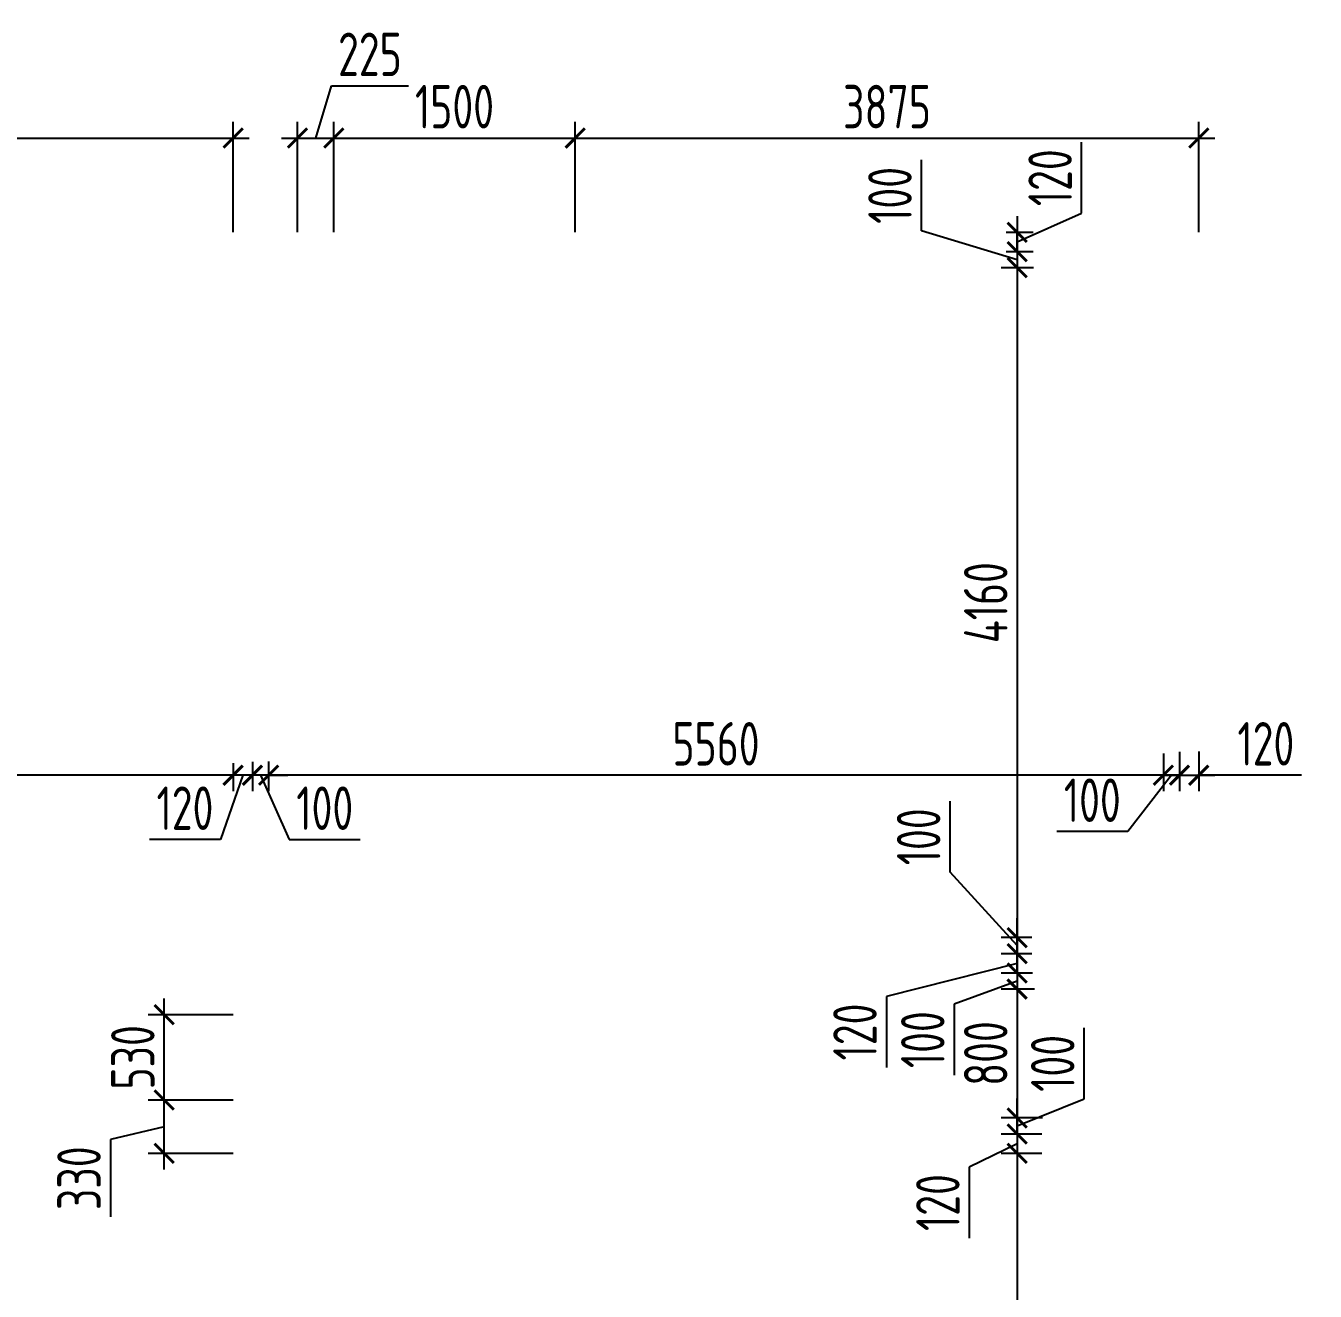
# Model space of a CAD drawing. Header units: millimetres. Extents: x -350007 to 536090, y -888 to 198380.
# Drawn here: x -342660 to -334649, y 93945 to 101803 of the extents above; entities that cross this region are included whole.
import ezdxf

# ---------------------------------------------------------------- set-up
doc = ezdxf.new("R2010")
doc.units = ezdxf.units.MM
doc.layers.add('АР_Размеры нов.', color=15, linetype='Continuous', lineweight=0)
doc.styles.add('ISOCPEUR', font='isocpeur.ttf', dxfattribs={"width": 0.7})
doc.dimstyles.new('R_100', dxfattribs={"dimtxt": 270, "dimasz": 120, "dimexe": 100, "dimexo": 0, "dimgap": 60, "dimtad": 1, "dimdec": 0, "dimrnd": 5, "dimzin": 0, "dimdsep": 46, "dimtxsty": 'ISOCPEUR', "dimblk": 'ARCHTICK', "dimcen": 0, "dimdle": 100, "dimclrd": 256, "dimclre": 256, "dimclrt": 256, "dimadec": 0, "dimazin": 0, "dimtfac": 2, "dimtdec": 0, "dimtofl": 0, "dimtmove": 1, "dimatfit": 3, "dimfxl": 1, "dimtvp": 3, "dimtolj": 1, "dimtzin": 0, "dimarcsym": 0})

# ---------------------------------------------------------------- blocks, each defined once
blk = doc.blocks.new('_ArchTick')
at = {"color": 0, "linetype": 'ByBlock', "const_width": 0.15}
blk.add_lwpolyline([(-0.5, -0.5), (0.5, 0.5)], dxfattribs=at)
blk = doc.blocks.new('*D2520')
at = {"layer": 'Defpoints', "color": 0, "ltscale": 500, "transparency": 16777216}
for p in [(-335592.2, 97284.4, -1.1), (-335492.2, 97295.2), (-335492.2, 97149.2)]:
    blk.add_point(p, dxfattribs=at)
at = {"layer": 'АР_Размеры нов.', "lineweight": -2, "ltscale": 500, "transparency": 16777216}
for p, q in [((-335592.2, 97284.4), (-335592.2, 97049.2)), ((-335492.2, 97295.2), (-335492.2, 97049.2)), ((-335542.2, 97149.2), (-335813.3, 96798.7)), ((-335592.2, 97149.2), (-335712.2, 97149.2)), ((-335592.2, 97149.2), (-335492.2, 97149.2)), ((-335492.2, 97149.2), (-335372.2, 97149.2)), ((-335813.3, 96798.7), (-336254.6, 96798.7))]:
    blk.add_line(p, q, dxfattribs=at)
at = {"layer": 'АР_Размеры нов.', "lineweight": -2, "ltscale": 500, "transparency": 16777216, "xscale": 120, "yscale": 120, "zscale": 120}
blk.add_blockref('_ArchTick', (-335592.2, 97149.2), dxfattribs=at)
at = {"layer": 'АР_Размеры нов.', "lineweight": -2, "ltscale": 500, "transparency": 16777216, "xscale": 120, "yscale": 120, "zscale": 120, "rotation": 180}
blk.add_blockref('_ArchTick', (-335492.2, 97149.2), dxfattribs=at)
at = {"layer": 'АР_Размеры нов.', "lineweight": 13, "ltscale": 500, "transparency": 16777216, "insert": (-336034, 96993.7), "char_height": 270, "attachment_point": 5, "style": 'ISOCPEUR'}
blk.add_mtext('\\A1;100', dxfattribs=at)
blk = doc.blocks.new('*D2521')
at = {"layer": 'Defpoints', "color": 0, "ltscale": 500, "transparency": 16777216}
for p in [(-335492.2, 97295.2), (-335372.2, 97296.4), (-335372.2, 97149.2)]:
    blk.add_point(p, dxfattribs=at)
at = {"layer": 'АР_Размеры нов.', "lineweight": -2, "ltscale": 500, "transparency": 16777216}
for p, q in [((-335492.2, 97295.2), (-335492.2, 97049.2)), ((-335372.2, 97296.4), (-335372.2, 97049.2)), ((-335592.2, 97149.2), (-335272.2, 97149.2)), ((-334735.1, 97149.2), (-335372.2, 97149.2))]:
    blk.add_line(p, q, dxfattribs=at)
at = {"layer": 'АР_Размеры нов.', "lineweight": -2, "ltscale": 500, "transparency": 16777216, "xscale": 120, "yscale": 120, "zscale": 120, "rotation": 180}
blk.add_blockref('_ArchTick', (-335492.2, 97149.2), dxfattribs=at)
at = {"layer": 'АР_Размеры нов.', "lineweight": -2, "ltscale": 500, "transparency": 16777216, "xscale": 120, "yscale": 120, "zscale": 120}
blk.add_blockref('_ArchTick', (-335372.2, 97149.2), dxfattribs=at)
at = {"layer": 'АР_Размеры нов.', "lineweight": 13, "ltscale": 500, "transparency": 16777216, "insert": (-334955.8, 97344.2), "char_height": 270, "attachment_point": 5, "style": 'ISOCPEUR'}
blk.add_mtext('\\A1;120', dxfattribs=at)
blk = doc.blocks.new('*D3922')
at = {"layer": 'Defpoints', "color": 0, "transparency": 16777216}
for p in [(-341372.1, 101106), (-345133.3, 100520.7, -1.1), (-341372.1, 100520.7)]:
    blk.add_point(p, dxfattribs=at)
at = {"layer": 'АР_Размеры нов.', "lineweight": -2, "transparency": 16777216}
for p, q in [((-345133.3, 100520.7), (-345133.3, 101206)), ((-341372.1, 100520.7), (-341372.1, 101206)), ((-345233.3, 101106), (-341272.1, 101106))]:
    blk.add_line(p, q, dxfattribs=at)
at = {"layer": 'АР_Размеры нов.', "lineweight": -2, "transparency": 16777216, "xscale": 120, "yscale": 120, "zscale": 120, "rotation": 180}
blk.add_blockref('_ArchTick', (-345133.3, 101106), dxfattribs=at)
at = {"layer": 'АР_Размеры нов.', "lineweight": -2, "transparency": 16777216, "xscale": 120, "yscale": 120, "zscale": 120}
blk.add_blockref('_ArchTick', (-341372.1, 101106), dxfattribs=at)
at = {"layer": 'АР_Размеры нов.', "transparency": 16777216, "insert": (-343252.7, 101301), "char_height": 270, "attachment_point": 5, "style": 'ISOCPEUR'}
blk.add_mtext('\\A1;3760', dxfattribs=at)
blk = doc.blocks.new('*D3923')
at = {"layer": 'Defpoints', "color": 0, "transparency": 16777216}
for p in [(-340746.8, 101106), (-340972.1, 100520.7), (-340746.8, 100520.7)]:
    blk.add_point(p, dxfattribs=at)
at = {"layer": 'АР_Размеры нов.', "lineweight": -2, "transparency": 16777216}
for p, q in [((-340859.4, 101106), (-340761.9, 101431)), ((-340761.9, 101431), (-340282.8, 101431)), ((-340972.1, 100520.7), (-340972.1, 101206)), ((-340746.8, 100520.7), (-340746.8, 101206)), ((-341072.1, 101106), (-340646.8, 101106))]:
    blk.add_line(p, q, dxfattribs=at)
at = {"layer": 'АР_Размеры нов.', "lineweight": -2, "transparency": 16777216, "xscale": 120, "yscale": 120, "zscale": 120, "rotation": 180}
blk.add_blockref('_ArchTick', (-340972.1, 101106), dxfattribs=at)
at = {"layer": 'АР_Размеры нов.', "lineweight": -2, "transparency": 16777216, "xscale": 120, "yscale": 120, "zscale": 120}
blk.add_blockref('_ArchTick', (-340746.8, 101106), dxfattribs=at)
at = {"layer": 'АР_Размеры нов.', "transparency": 16777216, "insert": (-340522.4, 101626), "char_height": 270, "attachment_point": 5, "style": 'ISOCPEUR'}
blk.add_mtext('\\A1;225', dxfattribs=at)
blk = doc.blocks.new('*D3924')
at = {"layer": 'Defpoints', "color": 0, "transparency": 16777216}
for p in [(-339246.8, 101106), (-340746.8, 100520.7), (-339246.8, 100520.7)]:
    blk.add_point(p, dxfattribs=at)
at = {"layer": 'АР_Размеры нов.', "lineweight": -2, "transparency": 16777216}
for p, q in [((-340746.8, 100520.7), (-340746.8, 101206)), ((-339246.8, 100520.7), (-339246.8, 101206)), ((-340846.8, 101106), (-339146.8, 101106))]:
    blk.add_line(p, q, dxfattribs=at)
at = {"layer": 'АР_Размеры нов.', "lineweight": -2, "transparency": 16777216, "xscale": 120, "yscale": 120, "zscale": 120, "rotation": 180}
blk.add_blockref('_ArchTick', (-340746.8, 101106), dxfattribs=at)
at = {"layer": 'АР_Размеры нов.', "lineweight": -2, "transparency": 16777216, "xscale": 120, "yscale": 120, "zscale": 120}
blk.add_blockref('_ArchTick', (-339246.8, 101106), dxfattribs=at)
at = {"layer": 'АР_Размеры нов.', "transparency": 16777216, "insert": (-339996.8, 101301), "char_height": 270, "attachment_point": 5, "style": 'ISOCPEUR'}
blk.add_mtext('\\A1;1500', dxfattribs=at)
blk = doc.blocks.new('*D3925')
at = {"layer": 'Defpoints', "color": 0, "transparency": 16777216}
for p in [(-335372.1, 101106), (-339246.8, 100520.7), (-335372.1, 100520.7)]:
    blk.add_point(p, dxfattribs=at)
at = {"layer": 'АР_Размеры нов.', "lineweight": -2, "transparency": 16777216}
for p, q in [((-339246.8, 100520.7), (-339246.8, 101206)), ((-335372.1, 100520.7), (-335372.1, 101206)), ((-339346.8, 101106), (-335272.1, 101106))]:
    blk.add_line(p, q, dxfattribs=at)
at = {"layer": 'АР_Размеры нов.', "lineweight": -2, "transparency": 16777216, "xscale": 120, "yscale": 120, "zscale": 120, "rotation": 180}
blk.add_blockref('_ArchTick', (-339246.8, 101106), dxfattribs=at)
at = {"layer": 'АР_Размеры нов.', "lineweight": -2, "transparency": 16777216, "xscale": 120, "yscale": 120, "zscale": 120}
blk.add_blockref('_ArchTick', (-335372.1, 101106), dxfattribs=at)
at = {"layer": 'АР_Размеры нов.', "transparency": 16777216, "insert": (-337309.4, 101301), "char_height": 270, "attachment_point": 5, "style": 'ISOCPEUR'}
blk.add_mtext('\\A1;3875', dxfattribs=at)
blk = doc.blocks.new('*D3926')
at = {"layer": 'Defpoints', "color": 0, "transparency": 16777216}
for p in [(-336569, 100520.7), (-336569, 100400.7, -1.4), (-336501.2, 100400.7)]:
    blk.add_point(p, dxfattribs=at)
at = {"layer": 'АР_Размеры нов.', "lineweight": -2, "transparency": 16777216}
for p, q in [((-336101.2, 100639.2), (-336101.2, 101080.5)), ((-336501.2, 100460.7), (-336101.2, 100639.2)), ((-336501.2, 100620.7), (-336501.2, 100300.7)), ((-336569, 100520.7), (-336401.2, 100520.7)), ((-336569, 100400.7), (-336401.2, 100400.7))]:
    blk.add_line(p, q, dxfattribs=at)
at = {"layer": 'АР_Размеры нов.', "lineweight": -2, "transparency": 16777216, "xscale": 120, "yscale": 120, "zscale": 120}
for p, rotation in [((-336501.2, 100520.7), 90), ((-336501.2, 100400.7), 270)]:
    blk.add_blockref('_ArchTick', p, dxfattribs=dict(at, rotation=rotation))
at = {"layer": 'АР_Размеры нов.', "transparency": 16777216, "insert": (-336296.2, 100859.8), "char_height": 270, "attachment_point": 5, "rotation": 90, "style": 'ISOCPEUR'}
blk.add_mtext('\\A1;120', dxfattribs=at)
blk = doc.blocks.new('*D3927')
at = {"layer": 'Defpoints', "color": 0, "transparency": 16777216}
for p in [(-336569, 100400.7, -1.4), (-336501.2, 100300.7), (-336399.5, 100300.7, -1.1)]:
    blk.add_point(p, dxfattribs=at)
at = {"layer": 'АР_Размеры нов.', "lineweight": -2, "transparency": 16777216}
for p, q in [((-337096.2, 100529.2), (-337096.2, 100970.5)), ((-336501.2, 100350.7), (-337096.2, 100529.2)), ((-336501.2, 100400.7), (-336501.2, 100520.7)), ((-336569, 100400.7), (-336401.2, 100400.7)), ((-336501.2, 100400.7), (-336501.2, 100300.7)), ((-336399.5, 100300.7), (-336601.2, 100300.7)), ((-336501.2, 100300.7), (-336501.2, 100180.7))]:
    blk.add_line(p, q, dxfattribs=at)
at = {"layer": 'АР_Размеры нов.', "lineweight": -2, "transparency": 16777216, "xscale": 120, "yscale": 120, "zscale": 120}
for p, rotation in [((-336501.2, 100400.7), 270), ((-336501.2, 100300.7), 90)]:
    blk.add_blockref('_ArchTick', p, dxfattribs=dict(at, rotation=rotation))
at = {"layer": 'АР_Размеры нов.', "transparency": 16777216, "insert": (-337291.2, 100749.8), "char_height": 270, "attachment_point": 5, "rotation": 90, "style": 'ISOCPEUR'}
blk.add_mtext('\\A1;100', dxfattribs=at)
blk = doc.blocks.new('*D3928')
at = {"layer": 'Defpoints', "color": 0, "transparency": 16777216}
for p in [(-336399.5, 100300.7, -1.1), (-336501.2, 96140.7), (-336409.2, 96140.7)]:
    blk.add_point(p, dxfattribs=at)
at = {"layer": 'АР_Размеры нов.', "lineweight": -2, "transparency": 16777216}
for p, q in [((-336501.2, 100400.7), (-336501.2, 96040.7)), ((-336399.5, 100300.7), (-336601.2, 100300.7)), ((-336409.2, 96140.7), (-336601.2, 96140.7))]:
    blk.add_line(p, q, dxfattribs=at)
at = {"layer": 'АР_Размеры нов.', "lineweight": -2, "transparency": 16777216, "xscale": 120, "yscale": 120, "zscale": 120}
for p, rotation in [((-336501.2, 100300.7), 90), ((-336501.2, 96140.7), 270)]:
    blk.add_blockref('_ArchTick', p, dxfattribs=dict(at, rotation=rotation))
at = {"layer": 'АР_Размеры нов.', "transparency": 16777216, "insert": (-336696.2, 98220.7), "char_height": 270, "attachment_point": 5, "rotation": 90, "style": 'ISOCPEUR'}
blk.add_mtext('\\A1;4160', dxfattribs=at)
blk = doc.blocks.new('*D3929')
at = {"layer": 'Defpoints', "color": 0, "transparency": 16777216}
for p in [(-336409.2, 96140.7), (-336501.2, 96040.7), (-336409.2, 96040.7)]:
    blk.add_point(p, dxfattribs=at)
at = {"layer": 'АР_Размеры нов.', "lineweight": -2, "transparency": 16777216}
for p, q in [((-336918.1, 96546), (-336918.1, 96987.3)), ((-336501.2, 96090.7), (-336918.1, 96546)), ((-336501.2, 96140.7), (-336501.2, 96260.7)), ((-336409.2, 96140.7), (-336601.2, 96140.7)), ((-336501.2, 96140.7), (-336501.2, 96040.7)), ((-336409.2, 96040.7), (-336601.2, 96040.7)), ((-336501.2, 96040.7), (-336501.2, 95920.7))]:
    blk.add_line(p, q, dxfattribs=at)
at = {"layer": 'АР_Размеры нов.', "lineweight": -2, "transparency": 16777216, "xscale": 120, "yscale": 120, "zscale": 120}
for p, rotation in [((-336501.2, 96140.7), 270), ((-336501.2, 96040.7), 90)]:
    blk.add_blockref('_ArchTick', p, dxfattribs=dict(at, rotation=rotation))
at = {"layer": 'АР_Размеры нов.', "transparency": 16777216, "insert": (-337113.1, 96766.6), "char_height": 270, "attachment_point": 5, "rotation": 90, "style": 'ISOCPEUR'}
blk.add_mtext('\\A1;100', dxfattribs=at)
blk = doc.blocks.new('*D3930')
at = {"layer": 'Defpoints', "color": 0, "transparency": 16777216}
for p in [(-336409.2, 96040.7), (-336501.2, 95920.7), (-336405.2, 95920.7)]:
    blk.add_point(p, dxfattribs=at)
at = {"layer": 'АР_Размеры нов.', "lineweight": -2, "transparency": 16777216}
for p, q in [((-336501.2, 96040.7), (-336501.2, 96160.7)), ((-336501.2, 95980.7), (-337313.6, 95774.9)), ((-336409.2, 96040.7), (-336601.2, 96040.7)), ((-336501.2, 96040.7), (-336501.2, 95920.7)), ((-336405.2, 95920.7), (-336601.2, 95920.7)), ((-336501.2, 95920.7), (-336501.2, 95800.7)), ((-337313.6, 95774.9), (-337313.6, 95333.6))]:
    blk.add_line(p, q, dxfattribs=at)
at = {"layer": 'АР_Размеры нов.', "lineweight": -2, "transparency": 16777216, "xscale": 120, "yscale": 120, "zscale": 120}
for p, rotation in [((-336501.2, 96040.7), 270), ((-336501.2, 95920.7), 90)]:
    blk.add_blockref('_ArchTick', p, dxfattribs=dict(at, rotation=rotation))
at = {"layer": 'АР_Размеры нов.', "transparency": 16777216, "insert": (-337508.6, 95554.3), "char_height": 270, "attachment_point": 5, "rotation": 90, "style": 'ISOCPEUR'}
blk.add_mtext('\\A1;120', dxfattribs=at)
blk = doc.blocks.new('*D3931')
at = {"layer": 'Defpoints', "color": 0, "transparency": 16777216}
for p in [(-336405.2, 95920.7), (-336501.2, 95820.7), (-336393.1, 95820.7)]:
    blk.add_point(p, dxfattribs=at)
at = {"layer": 'АР_Размеры нов.', "lineweight": -2, "transparency": 16777216}
for p, q in [((-336501.2, 95920.7), (-336501.2, 96040.7)), ((-336405.2, 95920.7), (-336601.2, 95920.7)), ((-336501.2, 95920.7), (-336501.2, 95820.7)), ((-336501.2, 95870.7), (-336892.3, 95727.5)), ((-336393.1, 95820.7), (-336601.2, 95820.7)), ((-336501.2, 95820.7), (-336501.2, 95700.7)), ((-336892.3, 95727.5), (-336892.3, 95286.2))]:
    blk.add_line(p, q, dxfattribs=at)
at = {"layer": 'АР_Размеры нов.', "lineweight": -2, "transparency": 16777216, "xscale": 120, "yscale": 120, "zscale": 120}
for p, rotation in [((-336501.2, 95920.7), 270), ((-336501.2, 95820.7), 90)]:
    blk.add_blockref('_ArchTick', p, dxfattribs=dict(at, rotation=rotation))
at = {"layer": 'АР_Размеры нов.', "transparency": 16777216, "insert": (-337087.3, 95506.8), "char_height": 270, "attachment_point": 5, "rotation": 90, "style": 'ISOCPEUR'}
blk.add_mtext('\\A1;100', dxfattribs=at)
blk = doc.blocks.new('*D3932')
at = {"layer": 'Defpoints', "color": 0, "transparency": 16777216}
for p in [(-336393.1, 95820.7), (-336501.2, 95020.7), (-336343.3, 95020.7)]:
    blk.add_point(p, dxfattribs=at)
at = {"layer": 'АР_Размеры нов.', "lineweight": -2, "transparency": 16777216}
for p, q in [((-336501.2, 95920.7), (-336501.2, 94920.7)), ((-336393.1, 95820.7), (-336601.2, 95820.7)), ((-336343.3, 95020.7), (-336601.2, 95020.7))]:
    blk.add_line(p, q, dxfattribs=at)
at = {"layer": 'АР_Размеры нов.', "lineweight": -2, "transparency": 16777216, "xscale": 120, "yscale": 120, "zscale": 120}
for p, rotation in [((-336501.2, 95820.7), 90), ((-336501.2, 95020.7), 270)]:
    blk.add_blockref('_ArchTick', p, dxfattribs=dict(at, rotation=rotation))
at = {"layer": 'АР_Размеры нов.', "transparency": 16777216, "insert": (-336696.2, 95420.7), "char_height": 270, "attachment_point": 5, "rotation": 90, "style": 'ISOCPEUR'}
blk.add_mtext('\\A1;800', dxfattribs=at)
blk = doc.blocks.new('*D3933')
at = {"layer": 'Defpoints', "color": 0, "transparency": 16777216}
for p in [(-336343.3, 95020.7), (-336501.2, 94920.6), (-336347.4, 94920.6)]:
    blk.add_point(p, dxfattribs=at)
at = {"layer": 'АР_Размеры нов.', "lineweight": -2, "transparency": 16777216}
for p, q in [((-336084.9, 95138.7), (-336084.9, 95580)), ((-336501.2, 95020.7), (-336501.2, 95140.7)), ((-336501.2, 94970.6), (-336084.9, 95138.7)), ((-336343.3, 95020.7), (-336601.2, 95020.7)), ((-336501.2, 95020.7), (-336501.2, 94920.6)), ((-336347.4, 94920.6), (-336601.2, 94920.6)), ((-336501.2, 94920.6), (-336501.2, 94800.6))]:
    blk.add_line(p, q, dxfattribs=at)
at = {"layer": 'АР_Размеры нов.', "lineweight": -2, "transparency": 16777216, "xscale": 120, "yscale": 120, "zscale": 120}
for p, rotation in [((-336501.2, 95020.7), 270), ((-336501.2, 94920.6), 90)]:
    blk.add_blockref('_ArchTick', p, dxfattribs=dict(at, rotation=rotation))
at = {"layer": 'АР_Размеры нов.', "transparency": 16777216, "insert": (-336279.9, 95359.3), "char_height": 270, "attachment_point": 5, "rotation": 90, "style": 'ISOCPEUR'}
blk.add_mtext('\\A1;100', dxfattribs=at)
blk = doc.blocks.new('*D3934')
at = {"layer": 'Defpoints', "color": 0, "transparency": 16777216}
for p in [(-336347.4, 94920.6), (-336501.2, 94800.7), (-336347.4, 94800.7)]:
    blk.add_point(p, dxfattribs=at)
at = {"layer": 'АР_Размеры нов.', "lineweight": -2, "transparency": 16777216}
for p, q in [((-336501.2, 94920.6), (-336501.2, 95040.6)), ((-336501.2, 94860.6), (-336798.6, 94715.7)), ((-336347.4, 94920.6), (-336601.2, 94920.6)), ((-336501.2, 94920.6), (-336501.2, 94800.7)), ((-336347.4, 94800.7), (-336601.2, 94800.7)), ((-336501.2, 94800.7), (-336501.2, 94680.7)), ((-336798.6, 94715.7), (-336798.6, 94274.4))]:
    blk.add_line(p, q, dxfattribs=at)
at = {"layer": 'АР_Размеры нов.', "lineweight": -2, "transparency": 16777216, "xscale": 120, "yscale": 120, "zscale": 120}
for p, rotation in [((-336501.2, 94920.6), 270), ((-336501.2, 94800.7), 90)]:
    blk.add_blockref('_ArchTick', p, dxfattribs=dict(at, rotation=rotation))
at = {"layer": 'АР_Размеры нов.', "transparency": 16777216, "insert": (-336993.6, 94495), "char_height": 270, "attachment_point": 5, "rotation": 90, "style": 'ISOCPEUR'}
blk.add_mtext('\\A1;120', dxfattribs=at)
blk = doc.blocks.new('*D3935')
at = {"layer": 'Defpoints', "color": 0, "transparency": 16777216}
for p in [(-336347.4, 94800.7), (-336501.2, 83292.4), (-336406, 83292.4, -1.1)]:
    blk.add_point(p, dxfattribs=at)
at = {"layer": 'АР_Размеры нов.', "lineweight": -2, "transparency": 16777216}
for p, q in [((-336501.2, 94900.7), (-336501.2, 83192.4)), ((-336347.4, 94800.7), (-336601.2, 94800.7)), ((-336406, 83292.4), (-336601.2, 83292.4))]:
    blk.add_line(p, q, dxfattribs=at)
at = {"layer": 'АР_Размеры нов.', "lineweight": -2, "transparency": 16777216, "xscale": 120, "yscale": 120, "zscale": 120}
for p, rotation in [((-336501.2, 94800.7), 90), ((-336501.2, 83292.4), 270)]:
    blk.add_blockref('_ArchTick', p, dxfattribs=dict(at, rotation=rotation))
at = {"layer": 'АР_Размеры нов.', "transparency": 16777216, "insert": (-336696.2, 89046.5), "char_height": 270, "attachment_point": 5, "rotation": 90, "style": 'ISOCPEUR'}
blk.add_mtext('\\A1;11510', dxfattribs=at)
blk = doc.blocks.new('*D3936')
at = {"layer": 'Defpoints', "color": 0, "transparency": 16777216}
for p in [(-335592.2, 97284.4, -1.1), (-341152, 97233.9), (-341152, 97149.2)]:
    blk.add_point(p, dxfattribs=at)
at = {"layer": 'АР_Размеры нов.', "lineweight": -2, "transparency": 16777216}
for p, q in [((-335592.2, 97284.4), (-335592.2, 97049.2)), ((-341152, 97233.9), (-341152, 97049.2)), ((-335492.2, 97149.2), (-341252, 97149.2))]:
    blk.add_line(p, q, dxfattribs=at)
at = {"layer": 'АР_Размеры нов.', "lineweight": -2, "transparency": 16777216, "xscale": 120, "yscale": 120, "zscale": 120, "rotation": 180}
blk.add_blockref('_ArchTick', (-341152, 97149.2), dxfattribs=at)
at = {"layer": 'АР_Размеры нов.', "lineweight": -2, "transparency": 16777216, "xscale": 120, "yscale": 120, "zscale": 120}
blk.add_blockref('_ArchTick', (-335592.2, 97149.2), dxfattribs=at)
at = {"layer": 'АР_Размеры нов.', "transparency": 16777216, "insert": (-338372.1, 97344.2), "char_height": 270, "attachment_point": 5, "style": 'ISOCPEUR'}
blk.add_mtext('\\A1;5560', dxfattribs=at)
blk = doc.blocks.new('*D3937')
at = {"layer": 'Defpoints', "color": 0, "transparency": 16777216}
for p in [(-341252, 97231.4), (-341152, 97233.9), (-341252, 97149.2)]:
    blk.add_point(p, dxfattribs=at)
at = {"layer": 'АР_Размеры нов.', "lineweight": -2, "transparency": 16777216}
for p, q in [((-341252, 97231.4), (-341252, 97049.2)), ((-341152, 97233.9), (-341152, 97049.2)), ((-341252, 97149.2), (-341372, 97149.2)), ((-341152, 97149.2), (-341252, 97149.2)), ((-341202, 97149.2), (-341023.5, 96749.2)), ((-341152, 97149.2), (-341032, 97149.2)), ((-341023.5, 96749.2), (-340582.2, 96749.2))]:
    blk.add_line(p, q, dxfattribs=at)
at = {"layer": 'АР_Размеры нов.', "lineweight": -2, "transparency": 16777216, "xscale": 120, "yscale": 120, "zscale": 120}
blk.add_blockref('_ArchTick', (-341252, 97149.2), dxfattribs=at)
at = {"layer": 'АР_Размеры нов.', "lineweight": -2, "transparency": 16777216, "xscale": 120, "yscale": 120, "zscale": 120, "rotation": 180}
blk.add_blockref('_ArchTick', (-341152, 97149.2), dxfattribs=at)
at = {"layer": 'АР_Размеры нов.', "transparency": 16777216, "insert": (-340802.9, 96944.2), "char_height": 270, "attachment_point": 5, "style": 'ISOCPEUR'}
blk.add_mtext('\\A1;100', dxfattribs=at)
blk = doc.blocks.new('*D3938')
at = {"layer": 'Defpoints', "color": 0, "transparency": 16777216}
for p in [(-341372, 97223.7), (-341252, 97231.4), (-341372, 97149.2)]:
    blk.add_point(p, dxfattribs=at)
at = {"layer": 'АР_Размеры нов.', "lineweight": -2, "transparency": 16777216}
for p, q in [((-341372, 97223.7), (-341372, 97049.2)), ((-341252, 97231.4), (-341252, 97049.2)), ((-341152, 97149.2), (-341472, 97149.2)), ((-341312, 97149.2), (-341450.7, 96749.2)), ((-341450.7, 96749.2), (-341892, 96749.2))]:
    blk.add_line(p, q, dxfattribs=at)
at = {"layer": 'АР_Размеры нов.', "lineweight": -2, "transparency": 16777216, "xscale": 120, "yscale": 120, "zscale": 120, "rotation": 180}
blk.add_blockref('_ArchTick', (-341372, 97149.2), dxfattribs=at)
at = {"layer": 'АР_Размеры нов.', "lineweight": -2, "transparency": 16777216, "xscale": 120, "yscale": 120, "zscale": 120}
blk.add_blockref('_ArchTick', (-341252, 97149.2), dxfattribs=at)
at = {"layer": 'АР_Размеры нов.', "transparency": 16777216, "insert": (-341671.4, 96944.2), "char_height": 270, "attachment_point": 5, "style": 'ISOCPEUR'}
blk.add_mtext('\\A1;120', dxfattribs=at)
blk = doc.blocks.new('*D3939')
at = {"layer": 'Defpoints', "color": 0, "transparency": 16777216}
for p in [(-346752.2, 97238.9, -1.1), (-341372, 97223.7), (-346752.2, 97149.2)]:
    blk.add_point(p, dxfattribs=at)
at = {"layer": 'АР_Размеры нов.', "lineweight": -2, "transparency": 16777216}
for p, q in [((-346752.2, 97238.9), (-346752.2, 97049.2)), ((-341372, 97223.7), (-341372, 97049.2)), ((-341272, 97149.2), (-346852.2, 97149.2))]:
    blk.add_line(p, q, dxfattribs=at)
at = {"layer": 'АР_Размеры нов.', "lineweight": -2, "transparency": 16777216, "xscale": 120, "yscale": 120, "zscale": 120, "rotation": 180}
blk.add_blockref('_ArchTick', (-346752.2, 97149.2), dxfattribs=at)
at = {"layer": 'АР_Размеры нов.', "lineweight": -2, "transparency": 16777216, "xscale": 120, "yscale": 120, "zscale": 120}
blk.add_blockref('_ArchTick', (-341372, 97149.2), dxfattribs=at)
at = {"layer": 'АР_Размеры нов.', "transparency": 16777216, "insert": (-344062.1, 97344.2), "char_height": 270, "attachment_point": 5, "style": 'ISOCPEUR'}
blk.add_mtext('\\A1;5380', dxfattribs=at)
blk = doc.blocks.new('*D3941')
at = {"layer": 'Defpoints', "color": 0, "transparency": 16777216}
for p in [(-341800.4, 95131.9), (-341372.1, 95131.9), (-341372.1, 94800.7)]:
    blk.add_point(p, dxfattribs=at)
at = {"layer": 'АР_Размеры нов.', "lineweight": -2, "transparency": 16777216}
for p, q in [((-341800.4, 94700.7), (-341800.4, 95231.9)), ((-341372.1, 95131.9), (-341900.4, 95131.9)), ((-341800.4, 94966.3), (-342134.7, 94885.9)), ((-342134.7, 94885.9), (-342134.7, 94406.8)), ((-341372.1, 94800.7), (-341900.4, 94800.7))]:
    blk.add_line(p, q, dxfattribs=at)
at = {"layer": 'АР_Размеры нов.', "lineweight": -2, "transparency": 16777216, "xscale": 120, "yscale": 120, "zscale": 120}
for p, rotation in [((-341800.4, 95131.9), 90), ((-341800.4, 94800.7), 270)]:
    blk.add_blockref('_ArchTick', p, dxfattribs=dict(at, rotation=rotation))
at = {"layer": 'АР_Размеры нов.', "transparency": 16777216, "insert": (-342329.7, 94646.3), "char_height": 270, "attachment_point": 5, "rotation": 90, "style": 'ISOCPEUR'}
blk.add_mtext('\\A1;330', dxfattribs=at)
blk = doc.blocks.new('*D3942')
at = {"layer": 'Defpoints', "color": 0, "transparency": 16777216}
for p in [(-341800.4, 95661.9), (-341372.1, 95661.9), (-341372.1, 95131.9)]:
    blk.add_point(p, dxfattribs=at)
at = {"layer": 'АР_Размеры нов.', "lineweight": -2, "transparency": 16777216}
for p, q in [((-341800.4, 95031.9), (-341800.4, 95761.9)), ((-341372.1, 95661.9), (-341900.4, 95661.9)), ((-341372.1, 95131.9), (-341900.4, 95131.9))]:
    blk.add_line(p, q, dxfattribs=at)
at = {"layer": 'АР_Размеры нов.', "lineweight": -2, "transparency": 16777216, "xscale": 120, "yscale": 120, "zscale": 120}
for p, rotation in [((-341800.4, 95661.9), 90), ((-341800.4, 95131.9), 270)]:
    blk.add_blockref('_ArchTick', p, dxfattribs=dict(at, rotation=rotation))
at = {"layer": 'АР_Размеры нов.', "transparency": 16777216, "insert": (-341995.4, 95396.9), "char_height": 270, "attachment_point": 5, "rotation": 90, "style": 'ISOCPEUR'}
blk.add_mtext('\\A1;530', dxfattribs=at)

msp = doc.modelspace()

# ---------------------------------------------------------------- dimensions: what is measured, and where the dimension line sits
at = {"layer": 'АР_Размеры нов.'}
for base, p1, p2, picture, middle in [((-340746.8, 101106), (-340972.1, 100520.7), (-340746.8, 100520.7), '*D3923', (-340701.9, 101626)), ((-341372.1, 101106), (-345133.3, 100520.7, -1.1), (-341372.1, 100520.7), '*D3922', (-343252.7, 101301)), ((-339246.8, 101106), (-340746.8, 100520.7), (-339246.8, 100520.7), '*D3924', (-339996.8, 101301)), ((-335372.1, 101106), (-339246.8, 100520.7), (-335372.1, 100520.7), '*D3925', (-337309.4, 101301)), ((-346752.2, 97149.2), (-341372, 97223.7), (-346752.2, 97238.9, -1.1), '*D3939', (-344062.1, 97344.2)), ((-341152, 97149.2), (-335592.2, 97284.4, -1.1), (-341152, 97233.9), '*D3936', (-338372.1, 97344.2))]:
    dim = msp.add_linear_dim(base=base, p1=p1, p2=p2, dimstyle='R_100', override={"dimpost": '\\X'}, dxfattribs=at)
    dim.commit()
    dim.dimension.update_dxf_attribs({"geometry": picture, "text_midpoint": middle})
for base, p1, p2, picture, middle in [((-336501.2, 100400.7), (-336569, 100520.7), (-336569, 100400.7, -1.4), '*D3926', (-336101.2, 100699.2)), ((-336501.2, 96040.7), (-336409.2, 96140.7), (-336409.2, 96040.7), '*D3929', (-336918.1, 96606)), ((-336501.2, 95920.7), (-336409.2, 96040.7), (-336405.2, 95920.7), '*D3930', (-337313.6, 95714.9)), ((-336501.2, 95820.7), (-336405.2, 95920.7), (-336393.1, 95820.7), '*D3931', (-336892.3, 95667.5)), ((-336501.2, 94920.6), (-336343.3, 95020.7), (-336347.4, 94920.6), '*D3933', (-336084.9, 95198.7)), ((-341800.4, 95131.9), (-341372.1, 94800.7), (-341372.1, 95131.9), '*D3941', (-342134.7, 94825.9)), ((-336501.2, 94800.7), (-336347.4, 94920.6), (-336347.4, 94800.7), '*D3934', (-336798.6, 94655.7))]:
    dim = msp.add_linear_dim(base=base, p1=p1, p2=p2, angle=90, dimstyle='R_100', override={"dimpost": '\\X'}, dxfattribs=at)
    dim.commit()
    dim.dimension.update_dxf_attribs({"geometry": picture, "text_midpoint": middle, "dimtype": 160})
for base, p1, p2, picture, middle in [((-336501.2, 100300.7), (-336569, 100400.7, -1.4), (-336399.5, 100300.7, -1.1), '*D3927', (-337291.2, 100589.2)), ((-336501.2, 96140.7), (-336399.5, 100300.7, -1.1), (-336409.2, 96140.7), '*D3928', (-336696.2, 98220.7)), ((-336501.2, 95020.7), (-336393.1, 95820.7), (-336343.3, 95020.7), '*D3932', (-336696.2, 95420.7)), ((-341800.4, 95661.9), (-341372.1, 95131.9), (-341372.1, 95661.9), '*D3942', (-341995.4, 95396.9)), ((-336501.2, 83292.4), (-336347.4, 94800.7), (-336406, 83292.4, -1.1), '*D3935', (-336696.2, 89046.5))]:
    dim = msp.add_linear_dim(base=base, p1=p1, p2=p2, angle=90, dimstyle='R_100', override={"dimpost": '\\X'}, dxfattribs=at)
    dim.commit()
    dim.dimension.update_dxf_attribs({"geometry": picture, "text_midpoint": middle})
at = {"layer": 'АР_Размеры нов.', "lineweight": 13, "ltscale": 500}
for base, p1, p2, picture, middle in [((-335372.2, 97149.2), (-335492.2, 97295.2), (-335372.2, 97296.4), '*D2521', (-334955.8, 97113.9)), ((-335492.2, 97149.2), (-335592.2, 97284.4, -1.1), (-335492.2, 97295.2), '*D2520', (-335873.3, 96798.7))]:
    dim = msp.add_linear_dim(base=base, p1=p1, p2=p2, dimstyle='R_100', override={"dimpost": '\\X'}, dxfattribs=at)
    dim.commit()
    dim.dimension.update_dxf_attribs({"geometry": picture, "text_midpoint": middle, "dimtype": 160})
at = {"layer": 'АР_Размеры нов.'}
for base, p1, p2, picture, middle in [((-341372, 97149.2), (-341252, 97231.4), (-341372, 97223.7), '*D3938', (-341510.7, 96749.2)), ((-341252, 97149.2), (-341152, 97233.9), (-341252, 97231.4), '*D3937', (-340963.5, 96749.2))]:
    dim = msp.add_linear_dim(base=base, p1=p1, p2=p2, dimstyle='R_100', override={"dimpost": '\\X'}, dxfattribs=at)
    dim.commit()
    dim.dimension.update_dxf_attribs({"geometry": picture, "text_midpoint": middle, "dimtype": 160})

doc.saveas('drawing.dxf')
